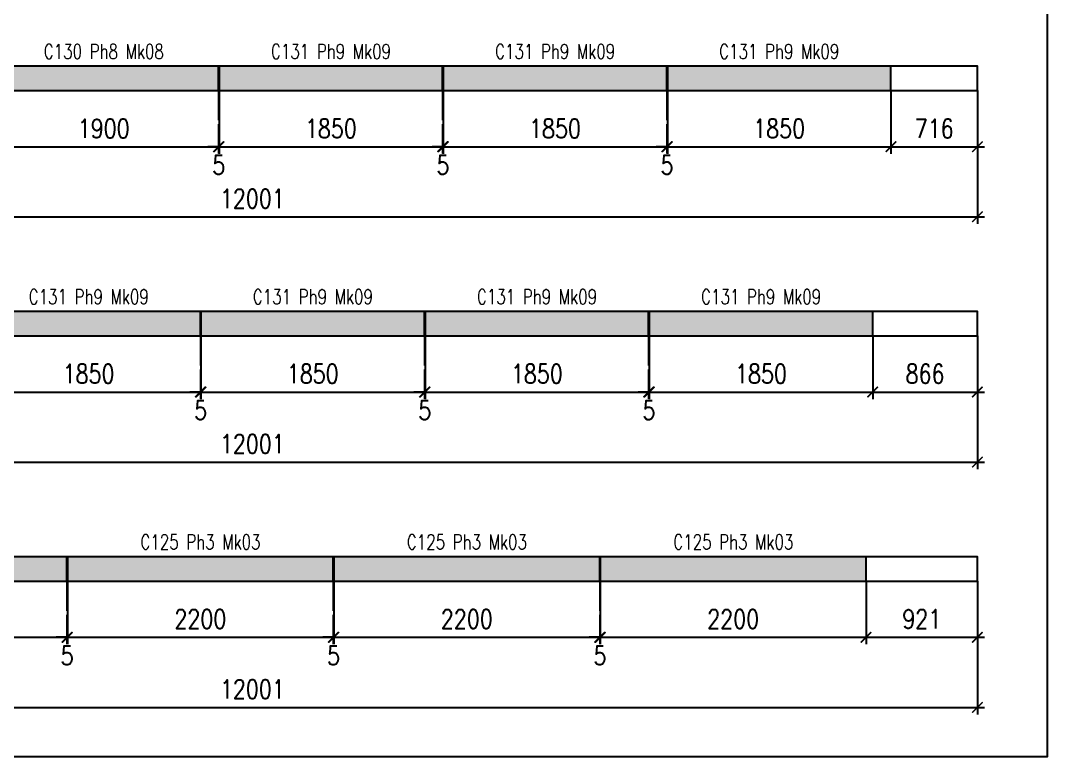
# Model space of a CAD drawing. Header units: millimetres. Extents: x -56 to 421004, y -1 to 91234.
# Drawn here: x 142838 to 151337, y 52905 to 58992 of the extents above; entities that cross this region are included whole.
import ezdxf
from ezdxf.enums import TextEntityAlignment as Align

# ---------------------------------------------------------------- set-up
doc = ezdxf.new("R2010")
doc.units = ezdxf.units.MM
doc.styles.add('EasyCutStyle', font='romans.shx', dxfattribs={"width": 0.8})
doc.styles.add('EasyCutStyleOptimezeBars', font='Romans.shx', dxfattribs={"width": 0.8})
doc.dimstyles.new('EasyCutDimOptimezeBars', dxfattribs={"dimscale": 57.971, "dimtxt": 2.7, "dimasz": 1.5, "dimexe": 1, "dimexo": 0, "dimgap": 1.25, "dimtad": 1, "dimdec": 1, "dimrnd": 0.5, "dimzin": 12, "dimdsep": 46, "dimtxsty": 'EasyCutStyleOptimezeBars', "dimblk": 'ARCHTICK', "dimblk1": 'ARCHTICK', "dimblk2": 'ARCHTICK', "dimcen": 1, "dimdle": 1, "dimclrd": 1, "dimclre": 1, "dimclrt": 3, "dimadec": 3, "dimazin": 0, "dimtfac": 1, "dimtdec": 1, "dimtix": 1, "dimtmove": 0, "dimatfit": 3, "dimfxl": 1, "dimtfill": 1, "dimtolj": 1, "dimtzin": 0, "dimarcsym": 0})

# ---------------------------------------------------------------- blocks, each defined once
blk = doc.blocks.new('_ArchTick')
at = {"color": 0, "linetype": 'ByBlock', "const_width": 0.15}
blk.add_lwpolyline([(-0.5, -0.5), (0.5, 0.5)], dxfattribs=at)
blk = doc.blocks.new('*D875')
at = {"color": 1, "lineweight": -2}
for p, q in [((142575.9, 58412.2), (142575.9, 57890.5)), ((144475.9, 58412.2), (144475.9, 57890.5)), ((142517.9, 57948.4), (144533.9, 57948.4))]:
    blk.add_line(p, q, dxfattribs=at)
at = {"layer": 'Defpoints', "color": 0}
for p in [(142575.9, 58412.2), (144475.9, 58412.2), (144475.9, 57948.4)]:
    blk.add_point(p, dxfattribs=at)
at = {"color": 1, "lineweight": -2, "xscale": 86.9637, "yscale": 86.9637, "zscale": 86.9637, "rotation": 180}
blk.add_blockref('_ArchTick', (142575.9, 57948.4), dxfattribs=at)
at = {"color": 1, "lineweight": -2, "xscale": 86.9637, "yscale": 86.9637, "zscale": 86.9637}
blk.add_blockref('_ArchTick', (144475.9, 57948.4), dxfattribs=at)
at = {"color": 3, "insert": (143525.9, 58099.2), "char_height": 156.53, "attachment_point": 5, "style": 'EasyCutStyleOptimezeBars', "bg_fill": 3, "box_fill_scale": 1.1, "bg_fill_color": 256, "bg_fill_true_color": 13158600, "bg_fill_transparency": 10737264}
blk.add_mtext('\\A1;1900', dxfattribs=at)
blk = doc.blocks.new('*D876')
at = {"color": 1, "lineweight": -2}
for p, q in [((144475.9, 58412.2), (144475.9, 57890.5)), ((144480.9, 58412.2), (144480.9, 57890.5)), ((144475.9, 57948.4), (144388.9, 57948.4)), ((144475.9, 57948.4), (144480.9, 57948.4)), ((144480.9, 57948.4), (144567.9, 57948.4))]:
    blk.add_line(p, q, dxfattribs=at)
at = {"layer": 'Defpoints', "color": 0}
for p in [(144475.9, 58412.2), (144480.9, 58412.2), (144480.9, 57948.4)]:
    blk.add_point(p, dxfattribs=at)
at = {"color": 1, "lineweight": -2, "xscale": 86.9637, "yscale": 86.9637, "zscale": 86.9637}
blk.add_blockref('_ArchTick', (144475.9, 57948.4), dxfattribs=at)
at = {"color": 1, "lineweight": -2, "xscale": 86.9637, "yscale": 86.9637, "zscale": 86.9637, "rotation": 180}
blk.add_blockref('_ArchTick', (144480.9, 57948.4), dxfattribs=at)
at = {"color": 3, "char_height": 156.53, "attachment_point": 5, "style": 'EasyCutStyleOptimezeBars', "bg_fill": 3, "box_fill_scale": 1.1, "bg_fill_color": 256, "bg_fill_true_color": 13158600}
for s, insert, bg_fill_transparency in [('\\A1;', (144478.4, 58151.3), 5780340), ('\\A1;5', (144478.4, 57797.7), 0)]:
    blk.add_mtext(s, dxfattribs=dict(at, insert=insert, bg_fill_transparency=bg_fill_transparency))
blk = doc.blocks.new('*D877')
at = {"color": 1, "lineweight": -2}
for p, q in [((144480.9, 58412.2), (144480.9, 57890.5)), ((146330.9, 58412.2), (146330.9, 57890.5)), ((144422.9, 57948.4), (146388.9, 57948.4))]:
    blk.add_line(p, q, dxfattribs=at)
at = {"layer": 'Defpoints', "color": 0}
for p in [(144480.9, 58412.2), (146330.9, 58412.2), (146330.9, 57948.4)]:
    blk.add_point(p, dxfattribs=at)
at = {"color": 1, "lineweight": -2, "xscale": 86.9637, "yscale": 86.9637, "zscale": 86.9637, "rotation": 180}
blk.add_blockref('_ArchTick', (144480.9, 57948.4), dxfattribs=at)
at = {"color": 1, "lineweight": -2, "xscale": 86.9637, "yscale": 86.9637, "zscale": 86.9637}
blk.add_blockref('_ArchTick', (146330.9, 57948.4), dxfattribs=at)
at = {"color": 3, "insert": (145405.9, 58099.2), "char_height": 156.53, "attachment_point": 5, "style": 'EasyCutStyleOptimezeBars', "bg_fill": 3, "box_fill_scale": 1.1, "bg_fill_color": 256, "bg_fill_true_color": 13158600, "bg_fill_transparency": 5780340}
blk.add_mtext('\\A1;1850', dxfattribs=at)
blk = doc.blocks.new('*D878')
at = {"color": 1, "lineweight": -2}
for p, q in [((146330.9, 58412.2), (146330.9, 57890.5)), ((146335.9, 58412.2), (146335.9, 57890.5)), ((146330.9, 57948.4), (146243.9, 57948.4)), ((146330.9, 57948.4), (146335.9, 57948.4)), ((146335.9, 57948.4), (146422.9, 57948.4))]:
    blk.add_line(p, q, dxfattribs=at)
at = {"layer": 'Defpoints', "color": 0}
for p in [(146330.9, 58412.2), (146335.9, 58412.2), (146335.9, 57948.4)]:
    blk.add_point(p, dxfattribs=at)
at = {"color": 1, "lineweight": -2, "xscale": 86.9637, "yscale": 86.9637, "zscale": 86.9637}
blk.add_blockref('_ArchTick', (146330.9, 57948.4), dxfattribs=at)
at = {"color": 1, "lineweight": -2, "xscale": 86.9637, "yscale": 86.9637, "zscale": 86.9637, "rotation": 180}
blk.add_blockref('_ArchTick', (146335.9, 57948.4), dxfattribs=at)
at = {"color": 3, "char_height": 156.53, "attachment_point": 5, "style": 'EasyCutStyleOptimezeBars', "bg_fill": 3, "box_fill_scale": 1.1, "bg_fill_color": 256, "bg_fill_true_color": 13158600}
for s, insert, bg_fill_transparency in [('\\A1;', (146333.4, 58151.3), 10767184), ('\\A1;5', (146333.4, 57797.7), 5780340)]:
    blk.add_mtext(s, dxfattribs=dict(at, insert=insert, bg_fill_transparency=bg_fill_transparency))
blk = doc.blocks.new('*D879')
at = {"color": 1, "lineweight": -2}
for p, q in [((146335.9, 58412.2), (146335.9, 57890.5)), ((148185.9, 58412.2), (148185.9, 57890.5)), ((146277.9, 57948.4), (148243.9, 57948.4))]:
    blk.add_line(p, q, dxfattribs=at)
at = {"layer": 'Defpoints', "color": 0}
for p in [(146335.9, 58412.2), (148185.9, 58412.2), (148185.9, 57948.4)]:
    blk.add_point(p, dxfattribs=at)
at = {"color": 1, "lineweight": -2, "xscale": 86.9637, "yscale": 86.9637, "zscale": 86.9637, "rotation": 180}
blk.add_blockref('_ArchTick', (146335.9, 57948.4), dxfattribs=at)
at = {"color": 1, "lineweight": -2, "xscale": 86.9637, "yscale": 86.9637, "zscale": 86.9637}
blk.add_blockref('_ArchTick', (148185.9, 57948.4), dxfattribs=at)
at = {"color": 3, "insert": (147260.9, 58099.2), "char_height": 156.53, "attachment_point": 5, "style": 'EasyCutStyleOptimezeBars', "bg_fill": 3, "box_fill_scale": 1.1, "bg_fill_color": 256, "bg_fill_true_color": 13158600, "bg_fill_transparency": 4837207}
blk.add_mtext('\\A1;1850', dxfattribs=at)
blk = doc.blocks.new('*D880')
at = {"color": 1, "lineweight": -2}
for p, q in [((148185.9, 58412.2), (148185.9, 57890.5)), ((148190.9, 58412.2), (148190.9, 57890.5)), ((148185.9, 57948.4), (148098.9, 57948.4)), ((148185.9, 57948.4), (148190.9, 57948.4)), ((148190.9, 57948.4), (148277.9, 57948.4))]:
    blk.add_line(p, q, dxfattribs=at)
at = {"layer": 'Defpoints', "color": 0}
for p in [(148185.9, 58412.2), (148190.9, 58412.2), (148190.9, 57948.4)]:
    blk.add_point(p, dxfattribs=at)
at = {"color": 1, "lineweight": -2, "xscale": 86.9637, "yscale": 86.9637, "zscale": 86.9637}
blk.add_blockref('_ArchTick', (148185.9, 57948.4), dxfattribs=at)
at = {"color": 1, "lineweight": -2, "xscale": 86.9637, "yscale": 86.9637, "zscale": 86.9637, "rotation": 180}
blk.add_blockref('_ArchTick', (148190.9, 57948.4), dxfattribs=at)
at = {"color": 3, "char_height": 156.53, "attachment_point": 5, "style": 'EasyCutStyleOptimezeBars', "bg_fill": 3, "box_fill_scale": 1.1, "bg_fill_color": 256, "bg_fill_true_color": 13158600}
for s, insert, bg_fill_transparency in [('\\A1;', (148188.4, 58151.3), 10149993), ('\\A1;5', (148188.4, 57797.7), 10666284)]:
    blk.add_mtext(s, dxfattribs=dict(at, insert=insert, bg_fill_transparency=bg_fill_transparency))
blk = doc.blocks.new('*D881')
at = {"color": 1, "lineweight": -2}
for p, q in [((148190.9, 58412.2), (148190.9, 57890.5)), ((150040.9, 58412.2), (150040.9, 57890.5)), ((148132.9, 57948.4), (150098.9, 57948.4))]:
    blk.add_line(p, q, dxfattribs=at)
at = {"layer": 'Defpoints', "color": 0}
for p in [(148190.9, 58412.2), (150040.9, 58412.2), (150040.9, 57948.4)]:
    blk.add_point(p, dxfattribs=at)
at = {"color": 1, "lineweight": -2, "xscale": 86.9637, "yscale": 86.9637, "zscale": 86.9637, "rotation": 180}
blk.add_blockref('_ArchTick', (148190.9, 57948.4), dxfattribs=at)
at = {"color": 1, "lineweight": -2, "xscale": 86.9637, "yscale": 86.9637, "zscale": 86.9637}
blk.add_blockref('_ArchTick', (150040.9, 57948.4), dxfattribs=at)
at = {"color": 3, "insert": (149115.9, 58099.2), "char_height": 156.53, "attachment_point": 5, "style": 'EasyCutStyleOptimezeBars', "bg_fill": 3, "box_fill_scale": 1.1, "bg_fill_color": 256, "bg_fill_true_color": 13158600, "bg_fill_transparency": 0}
blk.add_mtext('\\A1;1850', dxfattribs=at)
blk = doc.blocks.new('*D882')
at = {"color": 1, "lineweight": -2}
for p, q in [((150040.9, 58412.2), (150040.9, 57890.5)), ((150756.9, 58412.2), (150756.9, 57890.5)), ((149982.9, 57948.4), (150814.9, 57948.4))]:
    blk.add_line(p, q, dxfattribs=at)
at = {"layer": 'Defpoints', "color": 0}
for p in [(150040.9, 58412.2), (150756.9, 58412.2), (150756.9, 57948.4)]:
    blk.add_point(p, dxfattribs=at)
at = {"color": 1, "lineweight": -2, "xscale": 86.9637, "yscale": 86.9637, "zscale": 86.9637, "rotation": 180}
blk.add_blockref('_ArchTick', (150040.9, 57948.4), dxfattribs=at)
at = {"color": 1, "lineweight": -2, "xscale": 86.9637, "yscale": 86.9637, "zscale": 86.9637}
blk.add_blockref('_ArchTick', (150756.9, 57948.4), dxfattribs=at)
at = {"color": 3, "insert": (150398.9, 58099.2), "char_height": 156.53, "attachment_point": 5, "style": 'EasyCutStyleOptimezeBars', "bg_fill": 3, "box_fill_scale": 1.1, "bg_fill_color": 256, "bg_fill_true_color": 13158600, "bg_fill_transparency": 10795900}
blk.add_mtext('\\A1;716', dxfattribs=at)
blk = doc.blocks.new('*D883')
at = {"color": 1, "lineweight": -2}
for p, q in [((138755.9, 58412.2), (138755.9, 57310.7)), ((150756.9, 58412.2), (150756.9, 57310.7)), ((138697.9, 57368.7), (150814.9, 57368.7))]:
    blk.add_line(p, q, dxfattribs=at)
at = {"layer": 'Defpoints', "color": 0}
for p in [(138755.9, 58412.2), (150756.9, 58412.2), (150756.9, 57368.7)]:
    blk.add_point(p, dxfattribs=at)
at = {"color": 1, "lineweight": -2, "xscale": 86.9637, "yscale": 86.9637, "zscale": 86.9637, "rotation": 180}
blk.add_blockref('_ArchTick', (138755.9, 57368.7), dxfattribs=at)
at = {"color": 1, "lineweight": -2, "xscale": 86.9637, "yscale": 86.9637, "zscale": 86.9637}
blk.add_blockref('_ArchTick', (150756.9, 57368.7), dxfattribs=at)
at = {"color": 3, "insert": (144756.4, 57519.4), "char_height": 156.53, "attachment_point": 5, "style": 'EasyCutStyleOptimezeBars', "bg_fill": 3, "box_fill_scale": 1.1, "bg_fill_color": 256, "bg_fill_true_color": 13158600, "bg_fill_transparency": 0}
blk.add_mtext('\\A1;12001', dxfattribs=at)
blk = doc.blocks.new('*D890')
at = {"color": 1, "lineweight": -2}
for p, q in [((142475.9, 56383.1), (142475.9, 55861.3)), ((144325.9, 56383.1), (144325.9, 55861.3)), ((142417.9, 55919.3), (144383.9, 55919.3))]:
    blk.add_line(p, q, dxfattribs=at)
at = {"layer": 'Defpoints', "color": 0}
for p in [(142475.9, 56383.1), (144325.9, 56383.1), (144325.9, 55919.3)]:
    blk.add_point(p, dxfattribs=at)
at = {"color": 1, "lineweight": -2, "xscale": 86.9637, "yscale": 86.9637, "zscale": 86.9637, "rotation": 180}
blk.add_blockref('_ArchTick', (142475.9, 55919.3), dxfattribs=at)
at = {"color": 1, "lineweight": -2, "xscale": 86.9637, "yscale": 86.9637, "zscale": 86.9637}
blk.add_blockref('_ArchTick', (144325.9, 55919.3), dxfattribs=at)
at = {"color": 3, "insert": (143400.9, 56070), "char_height": 156.53, "attachment_point": 5, "style": 'EasyCutStyleOptimezeBars', "bg_fill": 3, "box_fill_scale": 1.1, "bg_fill_color": 256, "bg_fill_true_color": 13158600, "bg_fill_transparency": 13157224}
blk.add_mtext('\\A1;1850', dxfattribs=at)
blk = doc.blocks.new('*D891')
at = {"color": 1, "lineweight": -2}
for p, q in [((144325.9, 56383.1), (144325.9, 55861.3)), ((144330.9, 56383.1), (144330.9, 55861.3)), ((144325.9, 55919.3), (144238.9, 55919.3)), ((144325.9, 55919.3), (144330.9, 55919.3)), ((144330.9, 55919.3), (144417.9, 55919.3))]:
    blk.add_line(p, q, dxfattribs=at)
at = {"layer": 'Defpoints', "color": 0}
for p in [(144325.9, 56383.1), (144330.9, 56383.1), (144330.9, 55919.3)]:
    blk.add_point(p, dxfattribs=at)
at = {"color": 1, "lineweight": -2, "xscale": 86.9637, "yscale": 86.9637, "zscale": 86.9637}
blk.add_blockref('_ArchTick', (144325.9, 55919.3), dxfattribs=at)
at = {"color": 1, "lineweight": -2, "xscale": 86.9637, "yscale": 86.9637, "zscale": 86.9637, "rotation": 180}
blk.add_blockref('_ArchTick', (144330.9, 55919.3), dxfattribs=at)
at = {"color": 3, "char_height": 156.53, "attachment_point": 5, "style": 'EasyCutStyleOptimezeBars', "bg_fill": 3, "box_fill_scale": 1.1, "bg_fill_color": 256, "bg_fill_true_color": 13158600}
for s, insert, bg_fill_transparency in [('\\A1;', (144328.4, 56122.2), 11324240), ('\\A1;5', (144328.4, 55768.5), 13157224)]:
    blk.add_mtext(s, dxfattribs=dict(at, insert=insert, bg_fill_transparency=bg_fill_transparency))
blk = doc.blocks.new('*D892')
at = {"color": 1, "lineweight": -2}
for p, q in [((144330.9, 56383.1), (144330.9, 55861.3)), ((146180.9, 56383.1), (146180.9, 55861.3)), ((144272.9, 55919.3), (146238.9, 55919.3))]:
    blk.add_line(p, q, dxfattribs=at)
at = {"layer": 'Defpoints', "color": 0}
for p in [(144330.9, 56383.1), (146180.9, 56383.1), (146180.9, 55919.3)]:
    blk.add_point(p, dxfattribs=at)
at = {"color": 1, "lineweight": -2, "xscale": 86.9637, "yscale": 86.9637, "zscale": 86.9637, "rotation": 180}
blk.add_blockref('_ArchTick', (144330.9, 55919.3), dxfattribs=at)
at = {"color": 1, "lineweight": -2, "xscale": 86.9637, "yscale": 86.9637, "zscale": 86.9637}
blk.add_blockref('_ArchTick', (146180.9, 55919.3), dxfattribs=at)
at = {"color": 3, "insert": (145255.9, 56070), "char_height": 156.53, "attachment_point": 5, "style": 'EasyCutStyleOptimezeBars', "bg_fill": 3, "box_fill_scale": 1.1, "bg_fill_color": 256, "bg_fill_true_color": 13158600, "bg_fill_transparency": 4837207}
blk.add_mtext('\\A1;1850', dxfattribs=at)
blk = doc.blocks.new('*D893')
at = {"color": 1, "lineweight": -2}
for p, q in [((146180.9, 56383.1), (146180.9, 55861.3)), ((146185.9, 56383.1), (146185.9, 55861.3)), ((146180.9, 55919.3), (146093.9, 55919.3)), ((146180.9, 55919.3), (146185.9, 55919.3)), ((146185.9, 55919.3), (146272.9, 55919.3))]:
    blk.add_line(p, q, dxfattribs=at)
at = {"layer": 'Defpoints', "color": 0}
for p in [(146180.9, 56383.1), (146185.9, 56383.1), (146185.9, 55919.3)]:
    blk.add_point(p, dxfattribs=at)
at = {"color": 1, "lineweight": -2, "xscale": 86.9637, "yscale": 86.9637, "zscale": 86.9637}
blk.add_blockref('_ArchTick', (146180.9, 55919.3), dxfattribs=at)
at = {"color": 1, "lineweight": -2, "xscale": 86.9637, "yscale": 86.9637, "zscale": 86.9637, "rotation": 180}
blk.add_blockref('_ArchTick', (146185.9, 55919.3), dxfattribs=at)
at = {"color": 3, "char_height": 156.53, "attachment_point": 5, "style": 'EasyCutStyleOptimezeBars', "bg_fill": 3, "box_fill_scale": 1.1, "bg_fill_color": 256, "bg_fill_true_color": 13158600}
for s, insert, bg_fill_transparency in [('\\A1;', (146183.4, 56122.2), 13157740), ('\\A1;5', (146183.4, 55768.5), 0)]:
    blk.add_mtext(s, dxfattribs=dict(at, insert=insert, bg_fill_transparency=bg_fill_transparency))
blk = doc.blocks.new('*D894')
at = {"color": 1, "lineweight": -2}
for p, q in [((146185.9, 56383.1), (146185.9, 55861.3)), ((148035.9, 56383.1), (148035.9, 55861.3)), ((146127.9, 55919.3), (148093.9, 55919.3))]:
    blk.add_line(p, q, dxfattribs=at)
at = {"layer": 'Defpoints', "color": 0}
for p in [(146185.9, 56383.1), (148035.9, 56383.1), (148035.9, 55919.3)]:
    blk.add_point(p, dxfattribs=at)
at = {"color": 1, "lineweight": -2, "xscale": 86.9637, "yscale": 86.9637, "zscale": 86.9637, "rotation": 180}
blk.add_blockref('_ArchTick', (146185.9, 55919.3), dxfattribs=at)
at = {"color": 1, "lineweight": -2, "xscale": 86.9637, "yscale": 86.9637, "zscale": 86.9637}
blk.add_blockref('_ArchTick', (148035.9, 55919.3), dxfattribs=at)
at = {"color": 3, "insert": (147110.9, 56070), "char_height": 156.53, "attachment_point": 5, "style": 'EasyCutStyleOptimezeBars', "bg_fill": 3, "box_fill_scale": 1.1, "bg_fill_color": 256, "bg_fill_true_color": 13158600, "bg_fill_transparency": 13157740}
blk.add_mtext('\\A1;1850', dxfattribs=at)
blk = doc.blocks.new('*D895')
at = {"color": 1, "lineweight": -2}
for p, q in [((148035.9, 56383.1), (148035.9, 55861.3)), ((148040.9, 56383.1), (148040.9, 55861.3)), ((148035.9, 55919.3), (147948.9, 55919.3)), ((148035.9, 55919.3), (148040.9, 55919.3)), ((148040.9, 55919.3), (148127.9, 55919.3))]:
    blk.add_line(p, q, dxfattribs=at)
at = {"layer": 'Defpoints', "color": 0}
for p in [(148035.9, 56383.1), (148040.9, 56383.1), (148040.9, 55919.3)]:
    blk.add_point(p, dxfattribs=at)
at = {"color": 1, "lineweight": -2, "xscale": 86.9637, "yscale": 86.9637, "zscale": 86.9637}
blk.add_blockref('_ArchTick', (148035.9, 55919.3), dxfattribs=at)
at = {"color": 1, "lineweight": -2, "xscale": 86.9637, "yscale": 86.9637, "zscale": 86.9637, "rotation": 180}
blk.add_blockref('_ArchTick', (148040.9, 55919.3), dxfattribs=at)
at = {"color": 3, "char_height": 156.53, "attachment_point": 5, "style": 'EasyCutStyleOptimezeBars', "bg_fill": 3, "box_fill_scale": 1.1, "bg_fill_color": 256, "bg_fill_true_color": 13158600}
for s, insert, bg_fill_transparency in [('\\A1;', (148038.4, 56122.2), 11357008), ('\\A1;5', (148038.4, 55768.5), 13157740)]:
    blk.add_mtext(s, dxfattribs=dict(at, insert=insert, bg_fill_transparency=bg_fill_transparency))
blk = doc.blocks.new('*D896')
at = {"color": 1, "lineweight": -2}
for p, q in [((148040.9, 56383.1), (148040.9, 55861.3)), ((149890.9, 56383.1), (149890.9, 55861.3)), ((147982.9, 55919.3), (149948.9, 55919.3))]:
    blk.add_line(p, q, dxfattribs=at)
at = {"layer": 'Defpoints', "color": 0}
for p in [(148040.9, 56383.1), (149890.9, 56383.1), (149890.9, 55919.3)]:
    blk.add_point(p, dxfattribs=at)
at = {"color": 1, "lineweight": -2, "xscale": 86.9637, "yscale": 86.9637, "zscale": 86.9637, "rotation": 180}
blk.add_blockref('_ArchTick', (148040.9, 55919.3), dxfattribs=at)
at = {"color": 1, "lineweight": -2, "xscale": 86.9637, "yscale": 86.9637, "zscale": 86.9637}
blk.add_blockref('_ArchTick', (149890.9, 55919.3), dxfattribs=at)
at = {"color": 3, "insert": (148965.9, 56070), "char_height": 156.53, "attachment_point": 5, "style": 'EasyCutStyleOptimezeBars', "bg_fill": 3, "box_fill_scale": 1.1, "bg_fill_color": 256, "bg_fill_true_color": 13158600, "bg_fill_transparency": 4837207}
blk.add_mtext('\\A1;1850', dxfattribs=at)
blk = doc.blocks.new('*D897')
at = {"color": 1, "lineweight": -2}
for p, q in [((149890.9, 56383.1), (149890.9, 55861.3)), ((150756.9, 56383.1), (150756.9, 55861.3)), ((149832.9, 55919.3), (150814.9, 55919.3))]:
    blk.add_line(p, q, dxfattribs=at)
at = {"layer": 'Defpoints', "color": 0}
for p in [(149890.9, 56383.1), (150756.9, 56383.1), (150756.9, 55919.3)]:
    blk.add_point(p, dxfattribs=at)
at = {"color": 1, "lineweight": -2, "xscale": 86.9637, "yscale": 86.9637, "zscale": 86.9637, "rotation": 180}
blk.add_blockref('_ArchTick', (149890.9, 55919.3), dxfattribs=at)
at = {"color": 1, "lineweight": -2, "xscale": 86.9637, "yscale": 86.9637, "zscale": 86.9637}
blk.add_blockref('_ArchTick', (150756.9, 55919.3), dxfattribs=at)
at = {"color": 3, "insert": (150323.9, 56070), "char_height": 156.53, "attachment_point": 5, "style": 'EasyCutStyleOptimezeBars', "bg_fill": 3, "box_fill_scale": 1.1, "bg_fill_color": 256, "bg_fill_true_color": 13158600, "bg_fill_transparency": 11372576}
blk.add_mtext('\\A1;866', dxfattribs=at)
blk = doc.blocks.new('*D898')
at = {"color": 1, "lineweight": -2}
for p, q in [((138755.9, 56383.1), (138755.9, 55281.5)), ((150756.9, 56383.1), (150756.9, 55281.5)), ((138697.9, 55339.5), (150814.9, 55339.5))]:
    blk.add_line(p, q, dxfattribs=at)
at = {"layer": 'Defpoints', "color": 0}
for p in [(138755.9, 56383.1), (150756.9, 56383.1), (150756.9, 55339.5)]:
    blk.add_point(p, dxfattribs=at)
at = {"color": 1, "lineweight": -2, "xscale": 86.9637, "yscale": 86.9637, "zscale": 86.9637, "rotation": 180}
blk.add_blockref('_ArchTick', (138755.9, 55339.5), dxfattribs=at)
at = {"color": 1, "lineweight": -2, "xscale": 86.9637, "yscale": 86.9637, "zscale": 86.9637}
blk.add_blockref('_ArchTick', (150756.9, 55339.5), dxfattribs=at)
at = {"color": 3, "insert": (144756.4, 55490.3), "char_height": 156.53, "attachment_point": 5, "style": 'EasyCutStyleOptimezeBars', "bg_fill": 3, "box_fill_scale": 1.1, "bg_fill_color": 256, "bg_fill_true_color": 13158600, "bg_fill_transparency": 13158772}
blk.add_mtext('\\A1;12001', dxfattribs=at)
blk = doc.blocks.new('*D903')
at = {"color": 1, "lineweight": -2}
for p, q in [((141020.9, 54353.9), (141020.9, 53832.1)), ((143220.9, 54353.9), (143220.9, 53832.1)), ((140962.9, 53890.1), (143278.9, 53890.1))]:
    blk.add_line(p, q, dxfattribs=at)
at = {"layer": 'Defpoints', "color": 0}
for p in [(141020.9, 54353.9), (143220.9, 54353.9), (143220.9, 53890.1)]:
    blk.add_point(p, dxfattribs=at)
at = {"color": 1, "lineweight": -2, "xscale": 86.9637, "yscale": 86.9637, "zscale": 86.9637, "rotation": 180}
blk.add_blockref('_ArchTick', (141020.9, 53890.1), dxfattribs=at)
at = {"color": 1, "lineweight": -2, "xscale": 86.9637, "yscale": 86.9637, "zscale": 86.9637}
blk.add_blockref('_ArchTick', (143220.9, 53890.1), dxfattribs=at)
at = {"color": 3, "insert": (142120.9, 54040.9), "char_height": 156.53, "attachment_point": 5, "style": 'EasyCutStyleOptimezeBars', "bg_fill": 3, "box_fill_scale": 1.1, "bg_fill_color": 256, "bg_fill_true_color": 13158600, "bg_fill_transparency": 11691696}
blk.add_mtext('\\A1;2200', dxfattribs=at)
blk = doc.blocks.new('*D904')
at = {"color": 1, "lineweight": -2}
for p, q in [((143220.9, 54353.9), (143220.9, 53832.1)), ((143225.9, 54353.9), (143225.9, 53832.1)), ((143220.9, 53890.1), (143133.9, 53890.1)), ((143220.9, 53890.1), (143225.9, 53890.1)), ((143225.9, 53890.1), (143312.9, 53890.1))]:
    blk.add_line(p, q, dxfattribs=at)
at = {"layer": 'Defpoints', "color": 0}
for p in [(143220.9, 54353.9), (143225.9, 54353.9), (143225.9, 53890.1)]:
    blk.add_point(p, dxfattribs=at)
at = {"color": 1, "lineweight": -2, "xscale": 86.9637, "yscale": 86.9637, "zscale": 86.9637}
blk.add_blockref('_ArchTick', (143220.9, 53890.1), dxfattribs=at)
at = {"color": 1, "lineweight": -2, "xscale": 86.9637, "yscale": 86.9637, "zscale": 86.9637, "rotation": 180}
blk.add_blockref('_ArchTick', (143225.9, 53890.1), dxfattribs=at)
at = {"color": 3, "char_height": 156.53, "attachment_point": 5, "style": 'EasyCutStyleOptimezeBars', "bg_fill": 3, "box_fill_scale": 1.1, "bg_fill_color": 256, "bg_fill_true_color": 13158600}
for s, insert, bg_fill_transparency in [('\\A1;', (143223.4, 54093), 13163416), ('\\A1;5', (143223.4, 53739.4), 0)]:
    blk.add_mtext(s, dxfattribs=dict(at, insert=insert, bg_fill_transparency=bg_fill_transparency))
blk = doc.blocks.new('*D905')
at = {"color": 1, "lineweight": -2}
for p, q in [((143225.9, 54353.9), (143225.9, 53832.1)), ((145425.9, 54353.9), (145425.9, 53832.1)), ((143167.9, 53890.1), (145483.9, 53890.1))]:
    blk.add_line(p, q, dxfattribs=at)
at = {"layer": 'Defpoints', "color": 0}
for p in [(143225.9, 54353.9), (145425.9, 54353.9), (145425.9, 53890.1)]:
    blk.add_point(p, dxfattribs=at)
at = {"color": 1, "lineweight": -2, "xscale": 86.9637, "yscale": 86.9637, "zscale": 86.9637, "rotation": 180}
blk.add_blockref('_ArchTick', (143225.9, 53890.1), dxfattribs=at)
at = {"color": 1, "lineweight": -2, "xscale": 86.9637, "yscale": 86.9637, "zscale": 86.9637}
blk.add_blockref('_ArchTick', (145425.9, 53890.1), dxfattribs=at)
at = {"color": 3, "insert": (144325.9, 54040.9), "char_height": 156.53, "attachment_point": 5, "style": 'EasyCutStyleOptimezeBars', "bg_fill": 3, "box_fill_scale": 1.1, "bg_fill_color": 256, "bg_fill_true_color": 13158600, "bg_fill_transparency": 4837209}
blk.add_mtext('\\A1;2200', dxfattribs=at)
blk = doc.blocks.new('*D906')
at = {"color": 1, "lineweight": -2}
for p, q in [((145425.9, 54353.9), (145425.9, 53832.1)), ((145430.9, 54353.9), (145430.9, 53832.1)), ((145425.9, 53890.1), (145338.9, 53890.1)), ((145425.9, 53890.1), (145430.9, 53890.1)), ((145430.9, 53890.1), (145517.9, 53890.1))]:
    blk.add_line(p, q, dxfattribs=at)
at = {"layer": 'Defpoints', "color": 0}
for p in [(145425.9, 54353.9), (145430.9, 54353.9), (145430.9, 53890.1)]:
    blk.add_point(p, dxfattribs=at)
at = {"color": 1, "lineweight": -2, "xscale": 86.9637, "yscale": 86.9637, "zscale": 86.9637}
blk.add_blockref('_ArchTick', (145425.9, 53890.1), dxfattribs=at)
at = {"color": 1, "lineweight": -2, "xscale": 86.9637, "yscale": 86.9637, "zscale": 86.9637, "rotation": 180}
blk.add_blockref('_ArchTick', (145430.9, 53890.1), dxfattribs=at)
at = {"color": 3, "char_height": 156.53, "attachment_point": 5, "style": 'EasyCutStyleOptimezeBars', "bg_fill": 3, "box_fill_scale": 1.1, "bg_fill_color": 256, "bg_fill_true_color": 13158600}
for s, insert, bg_fill_transparency in [('\\A1;', (145428.4, 54093), 11718076), ('\\A1;5', (145428.4, 53739.4), 11717472)]:
    blk.add_mtext(s, dxfattribs=dict(at, insert=insert, bg_fill_transparency=bg_fill_transparency))
blk = doc.blocks.new('*D907')
at = {"color": 1, "lineweight": -2}
for p, q in [((145430.9, 54353.9), (145430.9, 53832.1)), ((147630.9, 54353.9), (147630.9, 53832.1)), ((145372.9, 53890.1), (147688.9, 53890.1))]:
    blk.add_line(p, q, dxfattribs=at)
at = {"layer": 'Defpoints', "color": 0}
for p in [(145430.9, 54353.9), (147630.9, 54353.9), (147630.9, 53890.1)]:
    blk.add_point(p, dxfattribs=at)
at = {"color": 1, "lineweight": -2, "xscale": 86.9637, "yscale": 86.9637, "zscale": 86.9637, "rotation": 180}
blk.add_blockref('_ArchTick', (145430.9, 53890.1), dxfattribs=at)
at = {"color": 1, "lineweight": -2, "xscale": 86.9637, "yscale": 86.9637, "zscale": 86.9637}
blk.add_blockref('_ArchTick', (147630.9, 53890.1), dxfattribs=at)
at = {"color": 3, "insert": (146530.9, 54040.9), "char_height": 156.53, "attachment_point": 5, "style": 'EasyCutStyleOptimezeBars', "bg_fill": 3, "box_fill_scale": 1.1, "bg_fill_color": 256, "bg_fill_true_color": 13158600, "bg_fill_transparency": 0}
blk.add_mtext('\\A1;2200', dxfattribs=at)
blk = doc.blocks.new('*D908')
at = {"color": 1, "lineweight": -2}
for p, q in [((147630.9, 54353.9), (147630.9, 53832.1)), ((147635.9, 54353.9), (147635.9, 53832.1)), ((147630.9, 53890.1), (147543.9, 53890.1)), ((147630.9, 53890.1), (147635.9, 53890.1)), ((147635.9, 53890.1), (147722.9, 53890.1))]:
    blk.add_line(p, q, dxfattribs=at)
at = {"layer": 'Defpoints', "color": 0}
for p in [(147630.9, 54353.9), (147635.9, 54353.9), (147635.9, 53890.1)]:
    blk.add_point(p, dxfattribs=at)
at = {"color": 1, "lineweight": -2, "xscale": 86.9637, "yscale": 86.9637, "zscale": 86.9637}
blk.add_blockref('_ArchTick', (147630.9, 53890.1), dxfattribs=at)
at = {"color": 1, "lineweight": -2, "xscale": 86.9637, "yscale": 86.9637, "zscale": 86.9637, "rotation": 180}
blk.add_blockref('_ArchTick', (147635.9, 53890.1), dxfattribs=at)
at = {"color": 3, "char_height": 156.53, "attachment_point": 5, "style": 'EasyCutStyleOptimezeBars', "bg_fill": 3, "box_fill_scale": 1.1, "bg_fill_color": 256, "bg_fill_true_color": 13158600}
for s, insert, bg_fill_transparency in [('\\A1;', (147633.4, 54093), 13163932), ('\\A1;5', (147633.4, 53739.4), 0)]:
    blk.add_mtext(s, dxfattribs=dict(at, insert=insert, bg_fill_transparency=bg_fill_transparency))
blk = doc.blocks.new('*D909')
at = {"color": 1, "lineweight": -2}
for p, q in [((147635.9, 54353.9), (147635.9, 53832.1)), ((149835.9, 54353.9), (149835.9, 53832.1)), ((147577.9, 53890.1), (149893.9, 53890.1))]:
    blk.add_line(p, q, dxfattribs=at)
at = {"layer": 'Defpoints', "color": 0}
for p in [(147635.9, 54353.9), (149835.9, 54353.9), (149835.9, 53890.1)]:
    blk.add_point(p, dxfattribs=at)
at = {"color": 1, "lineweight": -2, "xscale": 86.9637, "yscale": 86.9637, "zscale": 86.9637, "rotation": 180}
blk.add_blockref('_ArchTick', (147635.9, 53890.1), dxfattribs=at)
at = {"color": 1, "lineweight": -2, "xscale": 86.9637, "yscale": 86.9637, "zscale": 86.9637}
blk.add_blockref('_ArchTick', (149835.9, 53890.1), dxfattribs=at)
at = {"color": 3, "insert": (148735.9, 54040.9), "char_height": 156.53, "attachment_point": 5, "style": 'EasyCutStyleOptimezeBars', "bg_fill": 3, "box_fill_scale": 1.1, "bg_fill_color": 256, "bg_fill_true_color": 13158600, "bg_fill_transparency": 4837209}
blk.add_mtext('\\A1;2200', dxfattribs=at)
blk = doc.blocks.new('*D910')
at = {"color": 1, "lineweight": -2}
for p, q in [((149835.9, 54353.9), (149835.9, 53832.1)), ((150756.9, 54353.9), (150756.9, 53832.1)), ((149777.9, 53890.1), (150814.9, 53890.1))]:
    blk.add_line(p, q, dxfattribs=at)
at = {"layer": 'Defpoints', "color": 0}
for p in [(149835.9, 54353.9), (150756.9, 54353.9), (150756.9, 53890.1)]:
    blk.add_point(p, dxfattribs=at)
at = {"color": 1, "lineweight": -2, "xscale": 86.9637, "yscale": 86.9637, "zscale": 86.9637, "rotation": 180}
blk.add_blockref('_ArchTick', (149835.9, 53890.1), dxfattribs=at)
at = {"color": 1, "lineweight": -2, "xscale": 86.9637, "yscale": 86.9637, "zscale": 86.9637}
blk.add_blockref('_ArchTick', (150756.9, 53890.1), dxfattribs=at)
at = {"color": 3, "insert": (150296.4, 54040.9), "char_height": 156.53, "attachment_point": 5, "style": 'EasyCutStyleOptimezeBars', "bg_fill": 3, "box_fill_scale": 1.1, "bg_fill_color": 256, "bg_fill_true_color": 13158600, "bg_fill_transparency": 11747344}
blk.add_mtext('\\A1;921', dxfattribs=at)
blk = doc.blocks.new('*D911')
at = {"color": 1, "lineweight": -2}
for p, q in [((138755.9, 54353.9), (138755.9, 53252.4)), ((150756.9, 54353.9), (150756.9, 53252.4)), ((138697.9, 53310.4), (150814.9, 53310.4))]:
    blk.add_line(p, q, dxfattribs=at)
at = {"layer": 'Defpoints', "color": 0}
for p in [(138755.9, 54353.9), (150756.9, 54353.9), (150756.9, 53310.4)]:
    blk.add_point(p, dxfattribs=at)
at = {"color": 1, "lineweight": -2, "xscale": 86.9637, "yscale": 86.9637, "zscale": 86.9637, "rotation": 180}
blk.add_blockref('_ArchTick', (138755.9, 53310.4), dxfattribs=at)
at = {"color": 1, "lineweight": -2, "xscale": 86.9637, "yscale": 86.9637, "zscale": 86.9637}
blk.add_blockref('_ArchTick', (150756.9, 53310.4), dxfattribs=at)
at = {"color": 3, "insert": (144756.4, 53461.1), "char_height": 156.53, "attachment_point": 5, "style": 'EasyCutStyleOptimezeBars', "bg_fill": 3, "box_fill_scale": 1.1, "bg_fill_color": 256, "bg_fill_true_color": 13158600, "bg_fill_transparency": 13164448}
blk.add_mtext('\\A1;12001', dxfattribs=at)

msp = doc.modelspace()

# ---------------------------------------------------------------- linework, layer by layer
at = {"color": 5}
msp.add_lwpolyline([(134117.84, 52904.53), (151336.65, 52904.53), (151336.65, 65079.45), (134117.84, 65079.45)], close=True, dxfattribs=at)
at = {"color": 231, "true_color": 0xfd58be}
for points in [[(138755.9, 58412.23), (150756.9, 58412.23), (150756.9, 58615.15), (138755.9, 58615.15)], [(138755.9, 56383.08), (150756.9, 56383.08), (150756.9, 56586), (138755.9, 56586)], [(138755.9, 54353.93), (150756.9, 54353.93), (150756.9, 54556.84), (138755.9, 54556.84)]]:
    msp.add_lwpolyline(points, close=True, dxfattribs=at)
at = {"color": 7}
for points in [[(142575.9, 58412.23), (144475.9, 58412.23), (144475.9, 58615.15), (142575.9, 58615.15)], [(144480.9, 58412.23), (146330.9, 58412.23), (146330.9, 58615.15), (144480.9, 58615.15)], [(146335.9, 58412.23), (148185.9, 58412.23), (148185.9, 58615.15), (146335.9, 58615.15)], [(148190.9, 58412.23), (150040.9, 58412.23), (150040.9, 58615.15), (148190.9, 58615.15)], [(142475.9, 56383.08), (144325.9, 56383.08), (144325.9, 56586), (142475.9, 56586)], [(144330.9, 56383.08), (146180.9, 56383.08), (146180.9, 56586), (144330.9, 56586)], [(146185.9, 56383.08), (148035.9, 56383.08), (148035.9, 56586), (146185.9, 56586)], [(148040.9, 56383.08), (149890.9, 56383.08), (149890.9, 56586), (148040.9, 56586)], [(141020.9, 54353.93), (143220.9, 54353.93), (143220.9, 54556.84), (141020.9, 54556.84)], [(143225.9, 54353.93), (145425.9, 54353.93), (145425.9, 54556.84), (143225.9, 54556.84)], [(145430.9, 54353.93), (147630.9, 54353.93), (147630.9, 54556.84), (145430.9, 54556.84)], [(147635.9, 54353.93), (149835.9, 54353.93), (149835.9, 54556.84), (147635.9, 54556.84)]]:
    msp.add_lwpolyline(points, close=True, dxfattribs=at)
at = {"color": 54, "true_color": 0x9f8b17}
msp.add_solid([(142575.9, 58412.23), (144475.9, 58412.23), (142575.9, 58615.15), (144475.9, 58615.15)], dxfattribs=at)
at = {"color": 54, "true_color": 0x9f8817}
for points in [[(144480.9, 58412.23), (146330.9, 58412.23), (144480.9, 58615.15), (146330.9, 58615.15)], [(146335.9, 58412.23), (148185.9, 58412.23), (146335.9, 58615.15), (148185.9, 58615.15)], [(148190.9, 58412.23), (150040.9, 58412.23), (148190.9, 58615.15), (150040.9, 58615.15)], [(142475.9, 56383.08), (144325.9, 56383.08), (142475.9, 56586), (144325.9, 56586)], [(144330.9, 56383.08), (146180.9, 56383.08), (144330.9, 56586), (146180.9, 56586)], [(146185.9, 56383.08), (148035.9, 56383.08), (146185.9, 56586), (148035.9, 56586)], [(148040.9, 56383.08), (149890.9, 56383.08), (148040.9, 56586), (149890.9, 56586)]]:
    msp.add_solid(points, dxfattribs=at)
at = {"color": 54, "true_color": 0xa4a217}
for points in [[(141020.9, 54353.93), (143220.9, 54353.93), (141020.9, 54556.84), (143220.9, 54556.84)], [(143225.9, 54353.93), (145425.9, 54353.93), (143225.9, 54556.84), (145425.9, 54556.84)], [(145430.9, 54353.93), (147630.9, 54353.93), (145430.9, 54556.84), (147630.9, 54556.84)], [(147635.9, 54353.93), (149835.9, 54353.93), (147635.9, 54556.84), (149835.9, 54556.84)]]:
    msp.add_solid(points, dxfattribs=at)

# ---------------------------------------------------------------- texts
at = {"style": 'EasyCutStyle', "width": 0.75}
for s, p in [('C130 Ph8 Mk08', (143526.9, 58676.02)), ('C131 Ph9 Mk09', (145406.9, 58676.02)), ('C131 Ph9 Mk09', (147261.9, 58676.02)), ('C131 Ph9 Mk09', (149116.9, 58676.02)), ('C131 Ph9 Mk09', (143401.9, 56646.87)), ('C131 Ph9 Mk09', (145256.9, 56646.87)), ('C131 Ph9 Mk09', (147111.9, 56646.87)), ('C131 Ph9 Mk09', (148966.9, 56646.87)), ('C125 Ph3 Mk03', (144326.9, 54617.72)), ('C125 Ph3 Mk03', (146531.9, 54617.72)), ('C125 Ph3 Mk03', (148736.9, 54617.72))]:
    msp.add_text(s, height=121.7492, dxfattribs=at).set_placement(p, align=Align.CENTER)

# ---------------------------------------------------------------- next in the draw order: dimensions: what is measured, and where the dimension line sits
for base, p1, p2, picture, middle in [((144475.9, 57948.43), (142575.9, 58412.23), (144475.9, 58412.23), '*D875', (143525.9, 58099.17)), ((144325.9, 55919.28), (142475.9, 56383.08), (144325.9, 56383.08), '*D890', (143400.9, 56070.01)), ((143220.9, 53890.12), (141020.9, 54353.93), (143220.9, 54353.93), '*D903', (142120.9, 54040.86))]:
    dim = msp.add_linear_dim(base=base, p1=p1, p2=p2, dimstyle='EasyCutDimOptimezeBars', override={"dimscale": 57.9758, "dimtad": 1})
    dim.commit()
    dim.dimension.update_dxf_attribs({"geometry": picture, "text_midpoint": middle})

# ---------------------------------------------------------------- next in the draw order: dimensions: what is measured, and where the dimension line sits
for base, p1, p2, picture, middle in [((144480.9, 57948.43), (144475.9, 58412.23), (144480.9, 58412.23), '*D876', (144478.4, 57948.43)), ((144330.9, 55919.28), (144325.9, 56383.08), (144330.9, 56383.08), '*D891', (144328.4, 55919.28)), ((143225.9, 53890.12), (143220.9, 54353.93), (143225.9, 54353.93), '*D904', (143223.4, 53890.12))]:
    dim = msp.add_linear_dim(base=base, p1=p1, p2=p2, text='\\X<>', dimstyle='EasyCutDimOptimezeBars', override={"dimscale": 57.9758})
    dim.commit()
    dim.dimension.update_dxf_attribs({"geometry": picture, "text_midpoint": middle})

# ---------------------------------------------------------------- next in the draw order: dimensions: what is measured, and where the dimension line sits
for base, p1, p2, picture, middle in [((146330.9, 57948.43), (144480.9, 58412.23), (146330.9, 58412.23), '*D877', (145405.9, 58099.17)), ((146180.9, 55919.28), (144330.9, 56383.08), (146180.9, 56383.08), '*D892', (145255.9, 56070.01)), ((145425.9, 53890.12), (143225.9, 54353.93), (145425.9, 54353.93), '*D905', (144325.9, 54040.86))]:
    dim = msp.add_linear_dim(base=base, p1=p1, p2=p2, dimstyle='EasyCutDimOptimezeBars', override={"dimscale": 57.9758, "dimtad": 1})
    dim.commit()
    dim.dimension.update_dxf_attribs({"geometry": picture, "text_midpoint": middle})

# ---------------------------------------------------------------- next in the draw order: dimensions: what is measured, and where the dimension line sits
for base, p1, p2, picture, middle in [((146335.9, 57948.43), (146330.9, 58412.23), (146335.9, 58412.23), '*D878', (146333.4, 57948.43)), ((146185.9, 55919.28), (146180.9, 56383.08), (146185.9, 56383.08), '*D893', (146183.4, 55919.28)), ((145430.9, 53890.12), (145425.9, 54353.93), (145430.9, 54353.93), '*D906', (145428.4, 53890.12))]:
    dim = msp.add_linear_dim(base=base, p1=p1, p2=p2, text='\\X<>', dimstyle='EasyCutDimOptimezeBars', override={"dimscale": 57.9758})
    dim.commit()
    dim.dimension.update_dxf_attribs({"geometry": picture, "text_midpoint": middle})

# ---------------------------------------------------------------- next in the draw order: dimensions: what is measured, and where the dimension line sits
for base, p1, p2, picture, middle in [((148185.9, 57948.43), (146335.9, 58412.23), (148185.9, 58412.23), '*D879', (147260.9, 58099.17)), ((148035.9, 55919.28), (146185.9, 56383.08), (148035.9, 56383.08), '*D894', (147110.9, 56070.01)), ((147630.9, 53890.12), (145430.9, 54353.93), (147630.9, 54353.93), '*D907', (146530.9, 54040.86))]:
    dim = msp.add_linear_dim(base=base, p1=p1, p2=p2, dimstyle='EasyCutDimOptimezeBars', override={"dimscale": 57.9758, "dimtad": 1})
    dim.commit()
    dim.dimension.update_dxf_attribs({"geometry": picture, "text_midpoint": middle})

# ---------------------------------------------------------------- next in the draw order: dimensions: what is measured, and where the dimension line sits
for base, p1, p2, picture, middle in [((148190.9, 57948.43), (148185.9, 58412.23), (148190.9, 58412.23), '*D880', (148188.4, 57948.43)), ((148040.9, 55919.28), (148035.9, 56383.08), (148040.9, 56383.08), '*D895', (148038.4, 55919.28)), ((147635.9, 53890.12), (147630.9, 54353.93), (147635.9, 54353.93), '*D908', (147633.4, 53890.12))]:
    dim = msp.add_linear_dim(base=base, p1=p1, p2=p2, text='\\X<>', dimstyle='EasyCutDimOptimezeBars', override={"dimscale": 57.9758})
    dim.commit()
    dim.dimension.update_dxf_attribs({"geometry": picture, "text_midpoint": middle})

# ---------------------------------------------------------------- next in the draw order: dimensions: what is measured, and where the dimension line sits
for base, p1, p2, picture, middle in [((150040.9, 57948.43), (148190.9, 58412.23), (150040.9, 58412.23), '*D881', (149115.9, 58099.17)), ((149890.9, 55919.28), (148040.9, 56383.08), (149890.9, 56383.08), '*D896', (148965.9, 56070.01)), ((149835.9, 53890.12), (147635.9, 54353.93), (149835.9, 54353.93), '*D909', (148735.9, 54040.86))]:
    dim = msp.add_linear_dim(base=base, p1=p1, p2=p2, dimstyle='EasyCutDimOptimezeBars', override={"dimscale": 57.9758, "dimtad": 1})
    dim.commit()
    dim.dimension.update_dxf_attribs({"geometry": picture, "text_midpoint": middle})

# ---------------------------------------------------------------- next in the draw order: dimensions: what is measured, and where the dimension line sits
for base, p1, p2, picture, middle in [((150756.9, 57948.43), (150040.9, 58412.23), (150756.9, 58412.23), '*D882', (150398.9, 58099.17)), ((150756.9, 55919.28), (149890.9, 56383.08), (150756.9, 56383.08), '*D897', (150323.9, 56070.01)), ((150756.9, 53890.12), (149835.9, 54353.93), (150756.9, 54353.93), '*D910', (150296.4, 54040.86))]:
    dim = msp.add_linear_dim(base=base, p1=p1, p2=p2, dimstyle='EasyCutDimOptimezeBars', override={"dimscale": 57.9758, "dimtad": 1})
    dim.commit()
    dim.dimension.update_dxf_attribs({"geometry": picture, "text_midpoint": middle})

# ---------------------------------------------------------------- next in the draw order: dimensions: what is measured, and where the dimension line sits
for base, p1, p2, picture, middle in [((150756.9, 57368.67), (138755.9, 58412.23), (150756.9, 58412.23), '*D883', (144756.4, 57519.41)), ((150756.9, 55339.52), (138755.9, 56383.08), (150756.9, 56383.08), '*D898', (144756.4, 55490.25)), ((150756.9, 53310.36), (138755.9, 54353.93), (150756.9, 54353.93), '*D911', (144756.4, 53461.1))]:
    dim = msp.add_linear_dim(base=base, p1=p1, p2=p2, dimstyle='EasyCutDimOptimezeBars', override={"dimscale": 57.9758, "dimtad": 1})
    dim.commit()
    dim.dimension.update_dxf_attribs({"geometry": picture, "text_midpoint": middle})

doc.saveas('drawing.dxf')
